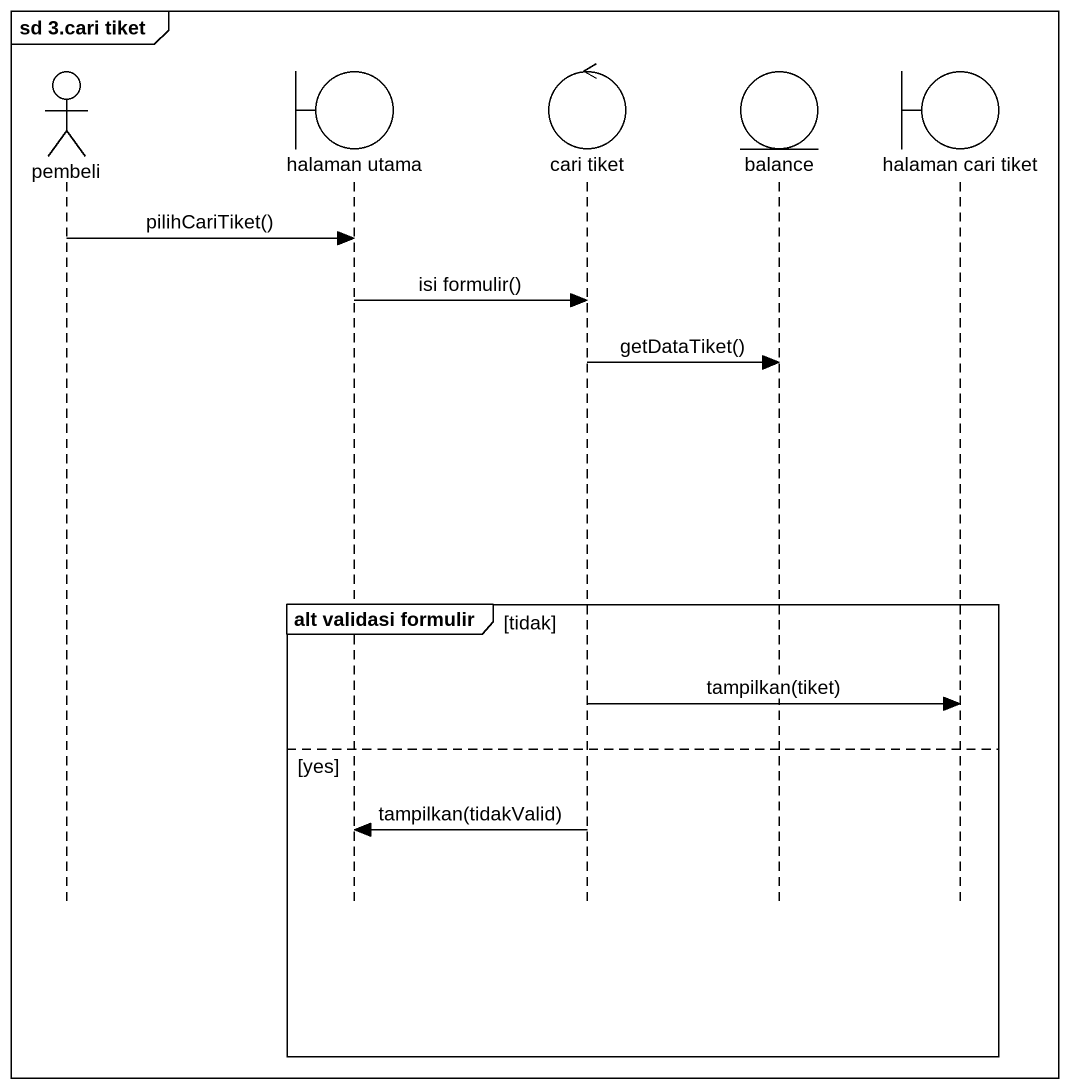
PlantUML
@startuml
mainframe sd 3.cari tiket
hide footbox
actor pembeli
boundary "halaman utama" as halaman_utama
control "cari tiket" as cari_tiket
entity balance
boundary "halaman cari tiket" as halaman_cari_tiket

pembeli -> halaman_utama : pilihCariTiket()
halaman_utama -> cari_tiket : isi formulir()
cari_tiket -> balance : getDataTiket()
group alt validasi formulir [tidak]
  cari_tiket -> halaman_cari_tiket : tampilkan(tiket)
else yes
  cari_tiket -> halaman_utama : tampilkan(tidakValid)
end
@enduml
